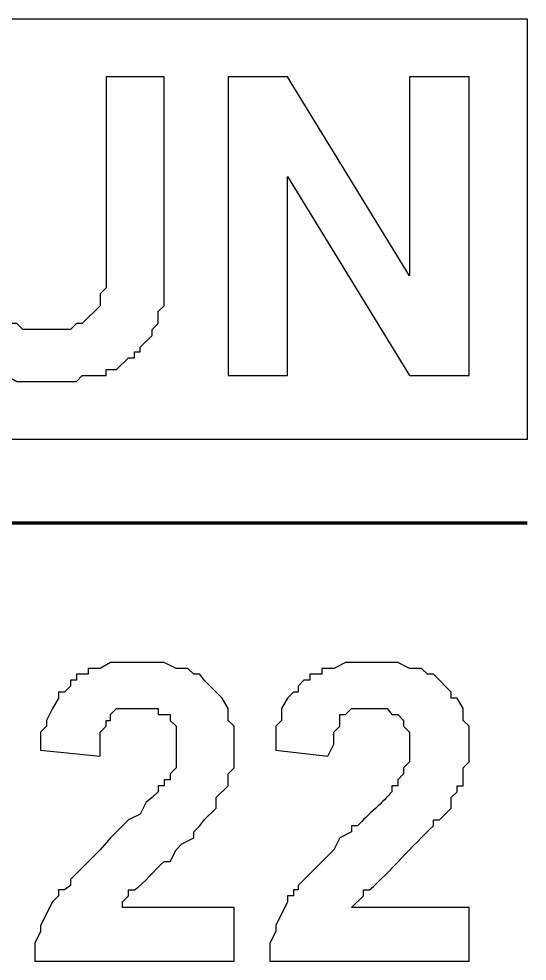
# Model space of a CAD drawing. Header units: millimetres. Extents: x -109 to -14.2, y -107.5 to -24.7.
# Drawn here: x -40.172 to -37.967, y -70.556 to -66.465 of the extents above; entities that cross this region are included whole.
import ezdxf

# ---------------------------------------------------------------- set-up
doc = ezdxf.new("R2010")
doc.units = ezdxf.units.MM
doc.header["$MEASUREMENT"] = 0
doc.layers.add('layer 1', color=7, linetype='Continuous')

msp = doc.modelspace()

# ---------------------------------------------------------------- linework, layer by layer
at = {"layer": 'layer 1', "color": 0}
for points, knots in [([(-42.1363, -66.4646), (-42.1363, -66.4646), (-42.1363, -68.291), (-42.1363, -68.291), (-42.1363, -68.291), (-42.1363, -68.291), (-37.9674, -68.291), (-37.9674, -68.291), (-37.9674, -68.291), (-37.9674, -68.291), (-37.9674, -66.4646), (-37.9674, -66.4646), (-37.9674, -66.4646), (-37.9674, -66.4646), (-42.1363, -66.4646), (-42.1363, -66.4646)], [0, 0, 0, 0, 0.2, 0.2, 0.2, 0.2, 0.4, 0.4, 0.4, 0.4, 0.6, 0.6, 0.6, 0.6, 1, 1, 1, 1]), ([(-40.5811, -66.7163), (-40.5811, -66.7163), (-40.3036, -66.7163), (-40.3036, -66.7163), (-40.3036, -66.7163), (-40.3036, -66.7163), (-40.3036, -67.4327), (-40.3036, -67.4327), (-40.3036, -67.4327), (-40.3036, -67.4993), (-40.3036, -67.566), (-40.3036, -67.6327), (-40.3036, -67.6327), (-40.3036, -67.6327), (-40.3036, -67.6585), (-40.3036, -67.6585), (-40.3036, -67.6585), (-40.3036, -67.6585), (-40.2778, -67.6585), (-40.2778, -67.6585), (-40.2778, -67.6585), (-40.2778, -67.6585), (-40.2778, -67.7102), (-40.2778, -67.7102), (-40.2778, -67.7102), (-40.2778, -67.7102), (-40.252, -67.736), (-40.252, -67.736), (-40.252, -67.736), (-40.252, -67.736), (-40.252, -67.7618), (-40.252, -67.7618), (-40.252, -67.7618), (-40.252, -67.7618), (-40.2262, -67.7618), (-40.2262, -67.7618), (-40.2262, -67.7618), (-40.2262, -67.7618), (-40.2004, -67.7876), (-40.2004, -67.7876), (-40.2004, -67.7876), (-40.2004, -67.7876), (-40.181, -67.7876), (-40.181, -67.7876), (-40.181, -67.7876), (-40.181, -67.7876), (-40.1552, -67.8134), (-40.1552, -67.8134), (-40.1552, -67.8134), (-40.1552, -67.8134), (-39.9487, -67.8134), (-39.9487, -67.8134), (-39.9487, -67.8134), (-39.9487, -67.8134), (-39.9229, -67.7876), (-39.9229, -67.7876), (-39.9229, -67.7876), (-39.9229, -67.7876), (-39.8971, -67.7876), (-39.8971, -67.7876), (-39.8971, -67.7876), (-39.8971, -67.7876), (-39.8196, -67.7102), (-39.8196, -67.7102), (-39.8196, -67.7102), (-39.8196, -67.7102), (-39.8196, -67.6585), (-39.8196, -67.6585), (-39.8196, -67.6585), (-39.8196, -67.6585), (-39.7938, -67.6327), (-39.7938, -67.6327), (-39.7938, -67.6327), (-39.7938, -67.6327), (-39.7938, -66.7163), (-39.7938, -66.7163), (-39.7938, -66.7163), (-39.7938, -66.7163), (-39.5421, -66.7163), (-39.5421, -66.7163), (-39.5421, -66.7163), (-39.5421, -66.7163), (-39.5421, -67.4327), (-39.5421, -67.4327), (-39.5421, -67.4327), (-39.5421, -67.4993), (-39.5421, -67.566), (-39.5421, -67.6327), (-39.5421, -67.6327), (-39.5421, -67.6327), (-39.5421, -67.7102), (-39.5421, -67.7102), (-39.5421, -67.7102), (-39.5421, -67.7102), (-39.5679, -67.736), (-39.5679, -67.736), (-39.5679, -67.736), (-39.5679, -67.736), (-39.5679, -67.7876), (-39.5679, -67.7876), (-39.5679, -67.7876), (-39.5679, -67.7876), (-39.5938, -67.8134), (-39.5938, -67.8134), (-39.5938, -67.8134), (-39.5938, -67.8134), (-39.5938, -67.8392), (-39.5938, -67.8392), (-39.5938, -67.8392), (-39.5938, -67.8392), (-39.6454, -67.8908), (-39.6454, -67.8908), (-39.6454, -67.8908), (-39.6454, -67.8908), (-39.6454, -67.9102), (-39.6454, -67.9102), (-39.6454, -67.9102), (-39.6454, -67.9102), (-39.6712, -67.9102), (-39.6712, -67.9102), (-39.6712, -67.9102), (-39.6712, -67.9102), (-39.6712, -67.936), (-39.6712, -67.936), (-39.6712, -67.936), (-39.6712, -67.936), (-39.697, -67.936), (-39.697, -67.936), (-39.697, -67.936), (-39.697, -67.936), (-39.7486, -67.9876), (-39.7486, -67.9876), (-39.7486, -67.9876), (-39.7486, -67.9876), (-39.7938, -67.9876), (-39.7938, -67.9876), (-39.7938, -67.9876), (-39.7938, -67.9876), (-39.7938, -68.0135), (-39.7938, -68.0135), (-39.7938, -68.0135), (-39.7938, -68.0135), (-39.8971, -68.0135), (-39.8971, -68.0135), (-39.8971, -68.0135), (-39.8971, -68.0135), (-39.9229, -68.0393), (-39.9229, -68.0393), (-39.9229, -68.0393), (-39.9229, -68.0393), (-40.181, -68.0393), (-40.181, -68.0393), (-40.181, -68.0393), (-40.181, -68.0393), (-40.2262, -68.0135), (-40.2262, -68.0135), (-40.2262, -68.0135), (-40.2262, -68.0135), (-40.3036, -68.0135), (-40.3036, -68.0135), (-40.3036, -68.0135), (-40.3036, -68.0135), (-40.3294, -67.9876), (-40.3294, -67.9876), (-40.3294, -67.9876), (-40.3294, -67.9876), (-40.3553, -67.9876), (-40.3553, -67.9876), (-40.3553, -67.9876), (-40.3553, -67.9876), (-40.4069, -67.936), (-40.4069, -67.936), (-40.4069, -67.936), (-40.4069, -67.936), (-40.4327, -67.936), (-40.4327, -67.936), (-40.4327, -67.936), (-40.4327, -67.936), (-40.4585, -67.9102), (-40.4585, -67.9102), (-40.4585, -67.9102), (-40.4585, -67.9102), (-40.4843, -67.8908), (-40.4843, -67.8908), (-40.4843, -67.8908), (-40.4843, -67.8908), (-40.4843, -67.865), (-40.4843, -67.865), (-40.4843, -67.865), (-40.4843, -67.865), (-40.5102, -67.8392), (-40.5102, -67.8392), (-40.5102, -67.8392), (-40.5102, -67.8392), (-40.5102, -67.8134), (-40.5102, -67.8134), (-40.5102, -67.8134), (-40.5102, -67.8134), (-40.536, -67.7876), (-40.536, -67.7876), (-40.536, -67.7876), (-40.536, -67.7876), (-40.536, -67.7618), (-40.536, -67.7618), (-40.536, -67.7618), (-40.536, -67.7618), (-40.5618, -67.736), (-40.5618, -67.736), (-40.5618, -67.736), (-40.5618, -67.736), (-40.5618, -67.6585), (-40.5618, -67.6585), (-40.5618, -67.6585), (-40.5618, -67.6004), (-40.5618, -67.5424), (-40.5618, -67.4843), (-40.5618, -67.4843), (-40.5618, -67.4843), (-40.5811, -67.4585), (-40.5811, -67.4585), (-40.5811, -67.4585), (-40.5811, -67.4585), (-40.5811, -67.4068), (-40.5811, -67.4068), (-40.5811, -67.4068), (-40.5811, -67.4068), (-40.5811, -66.7163), (-40.5811, -66.7163)], [0, 0, 0, 0, 0.017241, 0.017241, 0.017241, 0.017241, 0.034483, 0.034483, 0.034483, 0.034483, 0.051724, 0.051724, 0.051724, 0.051724, 0.068966, 0.068966, 0.068966, 0.068966, 0.086207, 0.086207, 0.086207, 0.086207, 0.103448, 0.103448, 0.103448, 0.103448, 0.12069, 0.12069, 0.12069, 0.12069, 0.137931, 0.137931, 0.137931, 0.137931, 0.155172, 0.155172, 0.155172, 0.155172, 0.172414, 0.172414, 0.172414, 0.172414, 0.189655, 0.189655, 0.189655, 0.189655, 0.206897, 0.206897, 0.206897, 0.206897, 0.224138, 0.224138, 0.224138, 0.224138, 0.241379, 0.241379, 0.241379, 0.241379, 0.258621, 0.258621, 0.258621, 0.258621, 0.275862, 0.275862, 0.275862, 0.275862, 0.293103, 0.293103, 0.293103, 0.293103, 0.310345, 0.310345, 0.310345, 0.310345, 0.327586, 0.327586, 0.327586, 0.327586, 0.344828, 0.344828, 0.344828, 0.344828, 0.362069, 0.362069, 0.362069, 0.362069, 0.37931, 0.37931, 0.37931, 0.37931, 0.396552, 0.396552, 0.396552, 0.396552, 0.413793, 0.413793, 0.413793, 0.413793, 0.431034, 0.431034, 0.431034, 0.431034, 0.448276, 0.448276, 0.448276, 0.448276, 0.465517, 0.465517, 0.465517, 0.465517, 0.482759, 0.482759, 0.482759, 0.482759, 0.5, 0.5, 0.5, 0.5, 0.517241, 0.517241, 0.517241, 0.517241, 0.534483, 0.534483, 0.534483, 0.534483, 0.551724, 0.551724, 0.551724, 0.551724, 0.568966, 0.568966, 0.568966, 0.568966, 0.586207, 0.586207, 0.586207, 0.586207, 0.603448, 0.603448, 0.603448, 0.603448, 0.62069, 0.62069, 0.62069, 0.62069, 0.637931, 0.637931, 0.637931, 0.637931, 0.655172, 0.655172, 0.655172, 0.655172, 0.672414, 0.672414, 0.672414, 0.672414, 0.689655, 0.689655, 0.689655, 0.689655, 0.706897, 0.706897, 0.706897, 0.706897, 0.724138, 0.724138, 0.724138, 0.724138, 0.741379, 0.741379, 0.741379, 0.741379, 0.758621, 0.758621, 0.758621, 0.758621, 0.775862, 0.775862, 0.775862, 0.775862, 0.793103, 0.793103, 0.793103, 0.793103, 0.810345, 0.810345, 0.810345, 0.810345, 0.827586, 0.827586, 0.827586, 0.827586, 0.844828, 0.844828, 0.844828, 0.844828, 0.862069, 0.862069, 0.862069, 0.862069, 0.87931, 0.87931, 0.87931, 0.87931, 0.896552, 0.896552, 0.896552, 0.896552, 0.913793, 0.913793, 0.913793, 0.913793, 0.931034, 0.931034, 0.931034, 0.931034, 0.948276, 0.948276, 0.948276, 0.948276, 0.965517, 0.965517, 0.965517, 0.965517, 1, 1, 1, 1]), ([(-39.2646, -68.0135), (-39.2646, -68.0135), (-39.2646, -66.7163), (-39.2646, -66.7163), (-39.2646, -66.7163), (-39.2646, -66.7163), (-39.0065, -66.7163), (-39.0065, -66.7163), (-39.0065, -66.7163), (-39.0065, -66.7163), (-38.4773, -67.5811), (-38.4773, -67.5811), (-38.4773, -67.5811), (-38.4773, -67.5811), (-38.4773, -66.7163), (-38.4773, -66.7163), (-38.4773, -66.7163), (-38.4773, -66.7163), (-38.2192, -66.7163), (-38.2192, -66.7163), (-38.2192, -66.7163), (-38.2192, -66.7163), (-38.2192, -68.0135), (-38.2192, -68.0135), (-38.2192, -68.0135), (-38.2192, -68.0135), (-38.4773, -68.0135), (-38.4773, -68.0135), (-38.4773, -68.0135), (-38.4773, -68.0135), (-39.0065, -67.1487), (-39.0065, -67.1487), (-39.0065, -67.1487), (-39.0065, -67.1487), (-39.0065, -68.0135), (-39.0065, -68.0135), (-39.0065, -68.0135), (-39.0065, -68.0135), (-39.2646, -68.0135), (-39.2646, -68.0135)], [0, 0, 0, 0, 0.090909, 0.090909, 0.090909, 0.090909, 0.181818, 0.181818, 0.181818, 0.181818, 0.272727, 0.272727, 0.272727, 0.272727, 0.363636, 0.363636, 0.363636, 0.363636, 0.454545, 0.454545, 0.454545, 0.454545, 0.545455, 0.545455, 0.545455, 0.545455, 0.636364, 0.636364, 0.636364, 0.636364, 0.727273, 0.727273, 0.727273, 0.727273, 0.818182, 0.818182, 0.818182, 0.818182, 1, 1, 1, 1]), ([(-39.2388, -70.3238), (-39.2388, -70.3238), (-39.2388, -70.5562), (-39.2388, -70.5562), (-39.2388, -70.5562), (-39.2388, -70.5562), (-40.1036, -70.5562), (-40.1036, -70.5562), (-40.1036, -70.5562), (-40.1036, -70.5562), (-40.1036, -70.4787), (-40.1036, -70.4787), (-40.1036, -70.4787), (-40.1036, -70.4787), (-40.0778, -70.4271), (-40.0778, -70.4271), (-40.0778, -70.4271), (-40.0778, -70.4271), (-40.0778, -70.4013), (-40.0778, -70.4013), (-40.0778, -70.4013), (-40.0778, -70.4013), (-40.0261, -70.298), (-40.0261, -70.298), (-40.0261, -70.298), (-40.0261, -70.298), (-40.0003, -70.2722), (-40.0003, -70.2722), (-40.0003, -70.2722), (-40.0003, -70.2722), (-40.0003, -70.2464), (-40.0003, -70.2464), (-40.0003, -70.2464), (-40.0003, -70.2464), (-39.9745, -70.2464), (-39.9745, -70.2464), (-39.9745, -70.2464), (-39.9745, -70.2464), (-39.9487, -70.227), (-39.9487, -70.227), (-39.9487, -70.227), (-39.9487, -70.227), (-39.9487, -70.2012), (-39.9487, -70.2012), (-39.9487, -70.2012), (-39.9487, -70.2012), (-39.8196, -70.0721), (-39.8196, -70.0721), (-39.8196, -70.0721), (-39.8196, -70.0721), (-39.7745, -70.0205), (-39.7745, -70.0205), (-39.7745, -70.0205), (-39.7745, -70.0205), (-39.697, -69.943), (-39.697, -69.943), (-39.697, -69.943), (-39.697, -69.943), (-39.6454, -69.9173), (-39.6454, -69.9173), (-39.6454, -69.9173), (-39.6454, -69.9173), (-39.6196, -69.8656), (-39.6196, -69.8656), (-39.6196, -69.8656), (-39.6196, -69.8656), (-39.5938, -69.8462), (-39.5938, -69.8462), (-39.5938, -69.8462), (-39.5938, -69.8462), (-39.5679, -69.8205), (-39.5679, -69.8205), (-39.5679, -69.8205), (-39.5679, -69.8205), (-39.5679, -69.7946), (-39.5679, -69.7946), (-39.5679, -69.7946), (-39.5679, -69.7946), (-39.5421, -69.7946), (-39.5421, -69.7946), (-39.5421, -69.7946), (-39.5421, -69.7946), (-39.5421, -69.7688), (-39.5421, -69.7688), (-39.5421, -69.7688), (-39.5421, -69.7688), (-39.5163, -69.7688), (-39.5163, -69.7688), (-39.5163, -69.7688), (-39.5163, -69.7688), (-39.5163, -69.743), (-39.5163, -69.743), (-39.5163, -69.743), (-39.5163, -69.743), (-39.4905, -69.7172), (-39.4905, -69.7172), (-39.4905, -69.7172), (-39.4905, -69.7172), (-39.4905, -69.5365), (-39.4905, -69.5365), (-39.4905, -69.5365), (-39.4905, -69.5365), (-39.5163, -69.5107), (-39.5163, -69.5107), (-39.5163, -69.5107), (-39.5163, -69.5107), (-39.5163, -69.4849), (-39.5163, -69.4849), (-39.5163, -69.4849), (-39.5163, -69.4849), (-39.5679, -69.4849), (-39.5679, -69.4849), (-39.5679, -69.4849), (-39.5679, -69.4849), (-39.5679, -69.459), (-39.5679, -69.459), (-39.5679, -69.459), (-39.5679, -69.459), (-39.7486, -69.459), (-39.7486, -69.459), (-39.7486, -69.459), (-39.7486, -69.459), (-39.7745, -69.4849), (-39.7745, -69.4849), (-39.7745, -69.4849), (-39.7745, -69.4849), (-39.7745, -69.5107), (-39.7745, -69.5107), (-39.7745, -69.5107), (-39.7745, -69.5107), (-39.7938, -69.5107), (-39.7938, -69.5107), (-39.7938, -69.5107), (-39.7938, -69.5107), (-39.7938, -69.5365), (-39.7938, -69.5365), (-39.7938, -69.5365), (-39.7938, -69.5365), (-39.8196, -69.5623), (-39.8196, -69.5623), (-39.8196, -69.5623), (-39.8196, -69.5623), (-39.8196, -69.6656), (-39.8196, -69.6656), (-39.8196, -69.6656), (-39.8196, -69.6656), (-40.0778, -69.6397), (-40.0778, -69.6397), (-40.0778, -69.6397), (-40.0778, -69.6397), (-40.0778, -69.5623), (-40.0778, -69.5623), (-40.0778, -69.5623), (-40.0778, -69.5623), (-40.0519, -69.5365), (-40.0519, -69.5365), (-40.0519, -69.5365), (-40.0519, -69.5365), (-40.0519, -69.5107), (-40.0519, -69.5107), (-40.0519, -69.5107), (-40.0519, -69.5107), (-40.0261, -69.459), (-40.0261, -69.459), (-40.0261, -69.459), (-40.0261, -69.459), (-40.0003, -69.4139), (-40.0003, -69.4139), (-40.0003, -69.4139), (-40.0003, -69.4139), (-40.0003, -69.3881), (-40.0003, -69.3881), (-40.0003, -69.3881), (-40.0003, -69.3881), (-39.9745, -69.3881), (-39.9745, -69.3881), (-39.9745, -69.3881), (-39.9745, -69.3881), (-39.9487, -69.3622), (-39.9487, -69.3622), (-39.9487, -69.3622), (-39.9487, -69.3622), (-39.9487, -69.3364), (-39.9487, -69.3364), (-39.9487, -69.3364), (-39.9487, -69.3364), (-39.9229, -69.3364), (-39.9229, -69.3364), (-39.9229, -69.3364), (-39.9229, -69.3364), (-39.9229, -69.3106), (-39.9229, -69.3106), (-39.9229, -69.3106), (-39.9229, -69.3106), (-39.8713, -69.3106), (-39.8713, -69.3106), (-39.8713, -69.3106), (-39.8713, -69.3106), (-39.8713, -69.2848), (-39.8713, -69.2848), (-39.8713, -69.2848), (-39.8713, -69.2848), (-39.8196, -69.2848), (-39.8196, -69.2848), (-39.8196, -69.2848), (-39.8196, -69.2848), (-39.7745, -69.259), (-39.7745, -69.259), (-39.7745, -69.259), (-39.7056, -69.259), (-39.6368, -69.259), (-39.5679, -69.259), (-39.5679, -69.259), (-39.5679, -69.259), (-39.5421, -69.259), (-39.5421, -69.259), (-39.5421, -69.259), (-39.5421, -69.259), (-39.4905, -69.2848), (-39.4905, -69.2848), (-39.4905, -69.2848), (-39.4905, -69.2848), (-39.4389, -69.2848), (-39.4389, -69.2848), (-39.4389, -69.2848), (-39.4389, -69.2848), (-39.413, -69.3106), (-39.413, -69.3106), (-39.413, -69.3106), (-39.413, -69.3106), (-39.3873, -69.3106), (-39.3873, -69.3106), (-39.3873, -69.3106), (-39.3873, -69.3106), (-39.3679, -69.3364), (-39.3679, -69.3364), (-39.3679, -69.3364), (-39.3679, -69.3364), (-39.2904, -69.4139), (-39.2904, -69.4139), (-39.2904, -69.4139), (-39.2904, -69.4139), (-39.2646, -69.459), (-39.2646, -69.459), (-39.2646, -69.459), (-39.2646, -69.459), (-39.2646, -69.5107), (-39.2646, -69.5107), (-39.2646, -69.5107), (-39.2646, -69.5107), (-39.2388, -69.5365), (-39.2388, -69.5365), (-39.2388, -69.5365), (-39.2388, -69.5881), (-39.2388, -69.6397), (-39.2388, -69.6914), (-39.2388, -69.6914), (-39.2388, -69.6914), (-39.2388, -69.7172), (-39.2388, -69.7172), (-39.2388, -69.7172), (-39.2388, -69.7172), (-39.2646, -69.743), (-39.2646, -69.743), (-39.2646, -69.743), (-39.2646, -69.743), (-39.2646, -69.7946), (-39.2646, -69.7946), (-39.2646, -69.7946), (-39.2646, -69.7946), (-39.3162, -69.8462), (-39.3162, -69.8462), (-39.3162, -69.8462), (-39.3162, -69.8462), (-39.3162, -69.8914), (-39.3162, -69.8914), (-39.3162, -69.8914), (-39.3162, -69.8914), (-39.3679, -69.943), (-39.3679, -69.943), (-39.3679, -69.943), (-39.3679, -69.943), (-39.3873, -69.9689), (-39.3873, -69.9689), (-39.3873, -69.9689), (-39.3873, -69.9689), (-39.413, -69.9947), (-39.413, -69.9947), (-39.413, -69.9947), (-39.413, -69.9947), (-39.413, -70.0205), (-39.413, -70.0205), (-39.413, -70.0205), (-39.413, -70.0205), (-39.4647, -70.0463), (-39.4647, -70.0463), (-39.4647, -70.0463), (-39.4647, -70.0463), (-39.4905, -70.0721), (-39.4905, -70.0721), (-39.4905, -70.0721), (-39.4905, -70.0721), (-39.5163, -70.1238), (-39.5163, -70.1238), (-39.5163, -70.1238), (-39.5163, -70.1238), (-39.5421, -70.1238), (-39.5421, -70.1238), (-39.5421, -70.1238), (-39.5818, -70.16), (-39.6287, -70.2175), (-39.6712, -70.2464), (-39.6712, -70.2464), (-39.6712, -70.2464), (-39.697, -70.2464), (-39.697, -70.2464), (-39.697, -70.2464), (-39.697, -70.2464), (-39.697, -70.2722), (-39.697, -70.2722), (-39.697, -70.2722), (-39.697, -70.2722), (-39.7228, -70.298), (-39.7228, -70.298), (-39.7228, -70.298), (-39.7228, -70.298), (-39.7228, -70.3238), (-39.7228, -70.3238), (-39.7228, -70.3238), (-39.7228, -70.3238), (-39.2388, -70.3238), (-39.2388, -70.3238)], [0, 0, 0, 0, 0.011905, 0.011905, 0.011905, 0.011905, 0.02381, 0.02381, 0.02381, 0.02381, 0.035714, 0.035714, 0.035714, 0.035714, 0.047619, 0.047619, 0.047619, 0.047619, 0.059524, 0.059524, 0.059524, 0.059524, 0.071429, 0.071429, 0.071429, 0.071429, 0.083333, 0.083333, 0.083333, 0.083333, 0.095238, 0.095238, 0.095238, 0.095238, 0.107143, 0.107143, 0.107143, 0.107143, 0.119048, 0.119048, 0.119048, 0.119048, 0.130952, 0.130952, 0.130952, 0.130952, 0.142857, 0.142857, 0.142857, 0.142857, 0.154762, 0.154762, 0.154762, 0.154762, 0.166667, 0.166667, 0.166667, 0.166667, 0.178571, 0.178571, 0.178571, 0.178571, 0.190476, 0.190476, 0.190476, 0.190476, 0.202381, 0.202381, 0.202381, 0.202381, 0.214286, 0.214286, 0.214286, 0.214286, 0.22619, 0.22619, 0.22619, 0.22619, 0.238095, 0.238095, 0.238095, 0.238095, 0.25, 0.25, 0.25, 0.25, 0.261905, 0.261905, 0.261905, 0.261905, 0.27381, 0.27381, 0.27381, 0.27381, 0.285714, 0.285714, 0.285714, 0.285714, 0.297619, 0.297619, 0.297619, 0.297619, 0.309524, 0.309524, 0.309524, 0.309524, 0.321429, 0.321429, 0.321429, 0.321429, 0.333333, 0.333333, 0.333333, 0.333333, 0.345238, 0.345238, 0.345238, 0.345238, 0.357143, 0.357143, 0.357143, 0.357143, 0.369048, 0.369048, 0.369048, 0.369048, 0.380952, 0.380952, 0.380952, 0.380952, 0.392857, 0.392857, 0.392857, 0.392857, 0.404762, 0.404762, 0.404762, 0.404762, 0.416667, 0.416667, 0.416667, 0.416667, 0.428571, 0.428571, 0.428571, 0.428571, 0.440476, 0.440476, 0.440476, 0.440476, 0.452381, 0.452381, 0.452381, 0.452381, 0.464286, 0.464286, 0.464286, 0.464286, 0.47619, 0.47619, 0.47619, 0.47619, 0.488095, 0.488095, 0.488095, 0.488095, 0.5, 0.5, 0.5, 0.5, 0.511905, 0.511905, 0.511905, 0.511905, 0.52381, 0.52381, 0.52381, 0.52381, 0.535714, 0.535714, 0.535714, 0.535714, 0.547619, 0.547619, 0.547619, 0.547619, 0.559524, 0.559524, 0.559524, 0.559524, 0.571429, 0.571429, 0.571429, 0.571429, 0.583333, 0.583333, 0.583333, 0.583333, 0.595238, 0.595238, 0.595238, 0.595238, 0.607143, 0.607143, 0.607143, 0.607143, 0.619048, 0.619048, 0.619048, 0.619048, 0.630952, 0.630952, 0.630952, 0.630952, 0.642857, 0.642857, 0.642857, 0.642857, 0.654762, 0.654762, 0.654762, 0.654762, 0.666667, 0.666667, 0.666667, 0.666667, 0.678571, 0.678571, 0.678571, 0.678571, 0.690476, 0.690476, 0.690476, 0.690476, 0.702381, 0.702381, 0.702381, 0.702381, 0.714286, 0.714286, 0.714286, 0.714286, 0.72619, 0.72619, 0.72619, 0.72619, 0.738095, 0.738095, 0.738095, 0.738095, 0.75, 0.75, 0.75, 0.75, 0.761905, 0.761905, 0.761905, 0.761905, 0.77381, 0.77381, 0.77381, 0.77381, 0.785714, 0.785714, 0.785714, 0.785714, 0.797619, 0.797619, 0.797619, 0.797619, 0.809524, 0.809524, 0.809524, 0.809524, 0.821429, 0.821429, 0.821429, 0.821429, 0.833333, 0.833333, 0.833333, 0.833333, 0.845238, 0.845238, 0.845238, 0.845238, 0.857143, 0.857143, 0.857143, 0.857143, 0.869048, 0.869048, 0.869048, 0.869048, 0.880952, 0.880952, 0.880952, 0.880952, 0.892857, 0.892857, 0.892857, 0.892857, 0.904762, 0.904762, 0.904762, 0.904762, 0.916667, 0.916667, 0.916667, 0.916667, 0.928571, 0.928571, 0.928571, 0.928571, 0.940476, 0.940476, 0.940476, 0.940476, 0.952381, 0.952381, 0.952381, 0.952381, 0.964286, 0.964286, 0.964286, 0.964286, 0.97619, 0.97619, 0.97619, 0.97619, 1, 1, 1, 1]), ([(-38.2191, -70.3238), (-38.2191, -70.3238), (-38.2191, -70.5562), (-38.2191, -70.5562), (-38.2191, -70.5562), (-38.2191, -70.5562), (-39.0838, -70.5562), (-39.0838, -70.5562), (-39.0838, -70.5562), (-39.0838, -70.5562), (-39.0838, -70.4787), (-39.0838, -70.4787), (-39.0838, -70.4787), (-39.0838, -70.4787), (-39.058, -70.4271), (-39.058, -70.4271), (-39.058, -70.4271), (-39.058, -70.4271), (-39.058, -70.4013), (-39.058, -70.4013), (-39.058, -70.4013), (-39.058, -70.4013), (-39.0064, -70.298), (-39.0064, -70.298), (-39.0064, -70.298), (-39.0064, -70.298), (-39.0064, -70.2722), (-39.0064, -70.2722), (-39.0064, -70.2722), (-39.0064, -70.2722), (-38.9806, -70.2722), (-38.9806, -70.2722), (-38.9806, -70.2722), (-38.9806, -70.2722), (-38.9806, -70.2464), (-38.9806, -70.2464), (-38.9806, -70.2464), (-38.9806, -70.2464), (-38.9612, -70.2464), (-38.9612, -70.2464), (-38.9612, -70.2464), (-38.9612, -70.2464), (-38.9612, -70.227), (-38.9612, -70.227), (-38.9612, -70.227), (-38.9612, -70.227), (-38.8063, -70.0721), (-38.8063, -70.0721), (-38.8063, -70.0721), (-38.8063, -70.0721), (-38.7805, -70.0205), (-38.7805, -70.0205), (-38.7805, -70.0205), (-38.7805, -70.0205), (-38.7289, -69.9947), (-38.7289, -69.9947), (-38.7289, -69.9947), (-38.7289, -69.9947), (-38.7289, -69.9689), (-38.7289, -69.9689), (-38.7289, -69.9689), (-38.7289, -69.9689), (-38.7031, -69.9689), (-38.7031, -69.9689), (-38.7031, -69.9689), (-38.6609, -69.9218), (-38.5888, -69.8639), (-38.5546, -69.8205), (-38.5546, -69.8205), (-38.5546, -69.8205), (-38.5546, -69.7946), (-38.5546, -69.7946), (-38.5546, -69.7946), (-38.5546, -69.7946), (-38.5288, -69.7946), (-38.5288, -69.7946), (-38.5288, -69.7946), (-38.5288, -69.7946), (-38.5288, -69.7688), (-38.5288, -69.7688), (-38.5288, -69.7688), (-38.5288, -69.7688), (-38.503, -69.743), (-38.503, -69.743), (-38.503, -69.743), (-38.503, -69.743), (-38.503, -69.7172), (-38.503, -69.7172), (-38.503, -69.7172), (-38.503, -69.7172), (-38.4772, -69.6914), (-38.4772, -69.6914), (-38.4772, -69.6914), (-38.4772, -69.6914), (-38.4772, -69.5623), (-38.4772, -69.5623), (-38.4772, -69.5623), (-38.4772, -69.5623), (-38.503, -69.5365), (-38.503, -69.5365), (-38.503, -69.5365), (-38.503, -69.5365), (-38.503, -69.5107), (-38.503, -69.5107), (-38.503, -69.5107), (-38.503, -69.5107), (-38.5288, -69.4849), (-38.5288, -69.4849), (-38.5288, -69.4849), (-38.5288, -69.4849), (-38.5546, -69.4849), (-38.5546, -69.4849), (-38.5546, -69.4849), (-38.5546, -69.4849), (-38.574, -69.459), (-38.574, -69.459), (-38.574, -69.459), (-38.574, -69.459), (-38.7289, -69.459), (-38.7289, -69.459), (-38.7289, -69.459), (-38.7289, -69.459), (-38.7547, -69.4849), (-38.7547, -69.4849), (-38.7547, -69.4849), (-38.7547, -69.4849), (-38.7805, -69.4849), (-38.7805, -69.4849), (-38.7805, -69.4849), (-38.7805, -69.4849), (-38.7805, -69.5365), (-38.7805, -69.5365), (-38.7805, -69.5365), (-38.7805, -69.5365), (-38.8063, -69.5623), (-38.8063, -69.5623), (-38.8063, -69.5623), (-38.8063, -69.5623), (-38.8063, -69.6139), (-38.8063, -69.6139), (-38.8063, -69.6139), (-38.8063, -69.6139), (-38.8321, -69.6656), (-38.8321, -69.6656), (-38.8321, -69.6656), (-38.8321, -69.6656), (-39.058, -69.6397), (-39.058, -69.6397), (-39.058, -69.6397), (-39.058, -69.6397), (-39.058, -69.5365), (-39.058, -69.5365), (-39.058, -69.5365), (-39.058, -69.5365), (-39.0322, -69.5107), (-39.0322, -69.5107), (-39.0322, -69.5107), (-39.0322, -69.5107), (-39.0322, -69.459), (-39.0322, -69.459), (-39.0322, -69.459), (-39.0322, -69.459), (-39.0064, -69.4139), (-39.0064, -69.4139), (-39.0064, -69.4139), (-39.0064, -69.4139), (-38.9806, -69.3881), (-38.9806, -69.3881), (-38.9806, -69.3881), (-38.9806, -69.3881), (-38.9612, -69.3881), (-38.9612, -69.3881), (-38.9612, -69.3881), (-38.9612, -69.3881), (-38.9612, -69.3622), (-38.9612, -69.3622), (-38.9612, -69.3622), (-38.9612, -69.3622), (-38.9354, -69.3364), (-38.9354, -69.3364), (-38.9354, -69.3364), (-38.9354, -69.3364), (-38.9096, -69.3364), (-38.9096, -69.3364), (-38.9096, -69.3364), (-38.9096, -69.3364), (-38.9096, -69.3106), (-38.9096, -69.3106), (-38.9096, -69.3106), (-38.9096, -69.3106), (-38.858, -69.3106), (-38.858, -69.3106), (-38.858, -69.3106), (-38.858, -69.3106), (-38.858, -69.2848), (-38.858, -69.2848), (-38.858, -69.2848), (-38.858, -69.2848), (-38.8063, -69.2848), (-38.8063, -69.2848), (-38.8063, -69.2848), (-38.8063, -69.2848), (-38.7547, -69.259), (-38.7547, -69.259), (-38.7547, -69.259), (-38.7547, -69.259), (-38.5288, -69.259), (-38.5288, -69.259), (-38.5288, -69.259), (-38.5288, -69.259), (-38.4772, -69.2848), (-38.4772, -69.2848), (-38.4772, -69.2848), (-38.4772, -69.2848), (-38.4256, -69.2848), (-38.4256, -69.2848), (-38.4256, -69.2848), (-38.4256, -69.2848), (-38.3997, -69.3106), (-38.3997, -69.3106), (-38.3997, -69.3106), (-38.3997, -69.3106), (-38.374, -69.3106), (-38.374, -69.3106), (-38.374, -69.3106), (-38.374, -69.3106), (-38.2965, -69.3881), (-38.2965, -69.3881), (-38.2965, -69.3881), (-38.2965, -69.3881), (-38.2965, -69.4139), (-38.2965, -69.4139), (-38.2965, -69.4139), (-38.2965, -69.4139), (-38.2707, -69.4139), (-38.2707, -69.4139), (-38.2707, -69.4139), (-38.2707, -69.4139), (-38.2449, -69.459), (-38.2449, -69.459), (-38.2449, -69.459), (-38.2449, -69.459), (-38.2449, -69.5107), (-38.2449, -69.5107), (-38.2449, -69.5107), (-38.2449, -69.5107), (-38.2191, -69.5365), (-38.2191, -69.5365), (-38.2191, -69.5365), (-38.2191, -69.5365), (-38.2191, -69.6914), (-38.2191, -69.6914), (-38.2191, -69.6914), (-38.2191, -69.6914), (-38.2449, -69.7172), (-38.2449, -69.7172), (-38.2449, -69.7172), (-38.2449, -69.7172), (-38.2449, -69.7946), (-38.2449, -69.7946), (-38.2449, -69.7946), (-38.2449, -69.7946), (-38.2707, -69.7946), (-38.2707, -69.7946), (-38.2707, -69.7946), (-38.2707, -69.7946), (-38.2707, -69.8205), (-38.2707, -69.8205), (-38.2707, -69.8205), (-38.2707, -69.8205), (-38.2965, -69.8462), (-38.2965, -69.8462), (-38.2965, -69.8462), (-38.2965, -69.8462), (-38.2965, -69.8914), (-38.2965, -69.8914), (-38.2965, -69.8914), (-38.2965, -69.8914), (-38.3481, -69.943), (-38.3481, -69.943), (-38.3481, -69.943), (-38.3481, -69.943), (-38.374, -69.943), (-38.374, -69.943), (-38.374, -69.943), (-38.374, -69.943), (-38.374, -69.9689), (-38.374, -69.9689), (-38.374, -69.9689), (-38.4664, -70.0541), (-38.5614, -70.1692), (-38.6514, -70.2464), (-38.6514, -70.2464), (-38.6514, -70.2464), (-38.6773, -70.2464), (-38.6773, -70.2464), (-38.6773, -70.2464), (-38.6773, -70.2464), (-38.6773, -70.2722), (-38.6773, -70.2722), (-38.6773, -70.2722), (-38.6773, -70.2722), (-38.7289, -70.3238), (-38.7289, -70.3238), (-38.7289, -70.3238), (-38.7289, -70.3238), (-38.2191, -70.3238), (-38.2191, -70.3238)], [0, 0, 0, 0, 0.012821, 0.012821, 0.012821, 0.012821, 0.025641, 0.025641, 0.025641, 0.025641, 0.038462, 0.038462, 0.038462, 0.038462, 0.051282, 0.051282, 0.051282, 0.051282, 0.064103, 0.064103, 0.064103, 0.064103, 0.076923, 0.076923, 0.076923, 0.076923, 0.089744, 0.089744, 0.089744, 0.089744, 0.102564, 0.102564, 0.102564, 0.102564, 0.115385, 0.115385, 0.115385, 0.115385, 0.128205, 0.128205, 0.128205, 0.128205, 0.141026, 0.141026, 0.141026, 0.141026, 0.153846, 0.153846, 0.153846, 0.153846, 0.166667, 0.166667, 0.166667, 0.166667, 0.179487, 0.179487, 0.179487, 0.179487, 0.192308, 0.192308, 0.192308, 0.192308, 0.205128, 0.205128, 0.205128, 0.205128, 0.217949, 0.217949, 0.217949, 0.217949, 0.230769, 0.230769, 0.230769, 0.230769, 0.24359, 0.24359, 0.24359, 0.24359, 0.25641, 0.25641, 0.25641, 0.25641, 0.269231, 0.269231, 0.269231, 0.269231, 0.282051, 0.282051, 0.282051, 0.282051, 0.294872, 0.294872, 0.294872, 0.294872, 0.307692, 0.307692, 0.307692, 0.307692, 0.320513, 0.320513, 0.320513, 0.320513, 0.333333, 0.333333, 0.333333, 0.333333, 0.346154, 0.346154, 0.346154, 0.346154, 0.358974, 0.358974, 0.358974, 0.358974, 0.371795, 0.371795, 0.371795, 0.371795, 0.384615, 0.384615, 0.384615, 0.384615, 0.397436, 0.397436, 0.397436, 0.397436, 0.410256, 0.410256, 0.410256, 0.410256, 0.423077, 0.423077, 0.423077, 0.423077, 0.435897, 0.435897, 0.435897, 0.435897, 0.448718, 0.448718, 0.448718, 0.448718, 0.461538, 0.461538, 0.461538, 0.461538, 0.474359, 0.474359, 0.474359, 0.474359, 0.487179, 0.487179, 0.487179, 0.487179, 0.5, 0.5, 0.5, 0.5, 0.512821, 0.512821, 0.512821, 0.512821, 0.525641, 0.525641, 0.525641, 0.525641, 0.538462, 0.538462, 0.538462, 0.538462, 0.551282, 0.551282, 0.551282, 0.551282, 0.564103, 0.564103, 0.564103, 0.564103, 0.576923, 0.576923, 0.576923, 0.576923, 0.589744, 0.589744, 0.589744, 0.589744, 0.602564, 0.602564, 0.602564, 0.602564, 0.615385, 0.615385, 0.615385, 0.615385, 0.628205, 0.628205, 0.628205, 0.628205, 0.641026, 0.641026, 0.641026, 0.641026, 0.653846, 0.653846, 0.653846, 0.653846, 0.666667, 0.666667, 0.666667, 0.666667, 0.679487, 0.679487, 0.679487, 0.679487, 0.692308, 0.692308, 0.692308, 0.692308, 0.705128, 0.705128, 0.705128, 0.705128, 0.717949, 0.717949, 0.717949, 0.717949, 0.730769, 0.730769, 0.730769, 0.730769, 0.74359, 0.74359, 0.74359, 0.74359, 0.75641, 0.75641, 0.75641, 0.75641, 0.769231, 0.769231, 0.769231, 0.769231, 0.782051, 0.782051, 0.782051, 0.782051, 0.794872, 0.794872, 0.794872, 0.794872, 0.807692, 0.807692, 0.807692, 0.807692, 0.820513, 0.820513, 0.820513, 0.820513, 0.833333, 0.833333, 0.833333, 0.833333, 0.846154, 0.846154, 0.846154, 0.846154, 0.858974, 0.858974, 0.858974, 0.858974, 0.871795, 0.871795, 0.871795, 0.871795, 0.884615, 0.884615, 0.884615, 0.884615, 0.897436, 0.897436, 0.897436, 0.897436, 0.910256, 0.910256, 0.910256, 0.910256, 0.923077, 0.923077, 0.923077, 0.923077, 0.935897, 0.935897, 0.935897, 0.935897, 0.948718, 0.948718, 0.948718, 0.948718, 0.961538, 0.961538, 0.961538, 0.961538, 0.974359, 0.974359, 0.974359, 0.974359, 1, 1, 1, 1])]:
    msp.add_open_spline(points, degree=3, knots=knots, dxfattribs=at)
at = {"layer": 'layer 1', "color": 0, "lineweight": 80}
msp.add_open_spline([(-46.6086, -68.6524), (-46.6086, -68.6524), (-37.9674, -68.6524), (-37.9674, -68.6524)], degree=3, dxfattribs=at)

doc.saveas('drawing.dxf')
